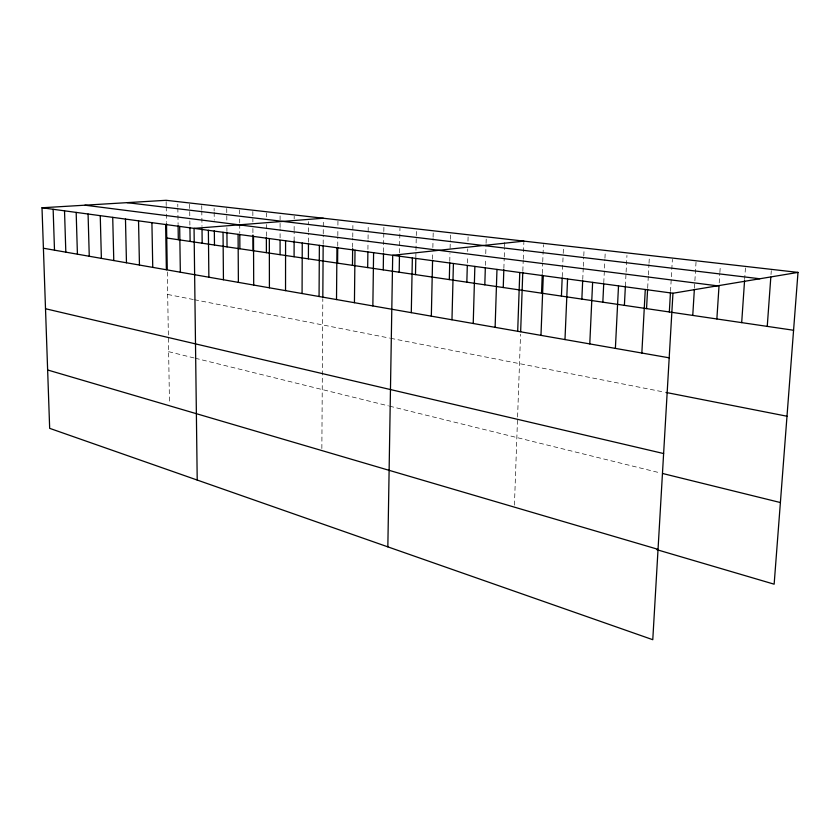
<?xml version="1.0" encoding="UTF-8"?>
<svg xmlns="http://www.w3.org/2000/svg" width="840" height="840" viewBox="0 0 840 840"><rect width="100%" height="100%" fill="white"/><g stroke="black" fill="none" stroke-linecap="round" stroke-linejoin="round"><path stroke-width="0.63" stroke-dasharray="4.2 3.15" d="M280.088 237.867L280.088 228.816M280.088 227.525L280.088 221.056M280.088 219.765L280.088 215.891M294.126 241.059L294.147 231.903M294.147 230.601L294.157 224.059M294.168 218.831L294.179 216.216M308.48 242.183L308.522 233.216M308.522 231.934L308.564 221.676M321.856 448.539L322.812 298.746M323.169 244.157L323.221 235.084M323.232 233.793L323.327 219.534M337.743 246.109L337.817 236.943M337.827 235.631L337.88 230.391M337.921 225.152L337.953 221.214M352.663 247.328L352.758 238.329M352.769 237.048L352.905 224.185M367.92 249.365L368.036 240.261M368.056 238.97L368.235 224.658M383.523 251.979L383.817 232.816M383.828 231.536L383.911 226.433M399.525 252.829L399.956 228.27M415.832 257.618L416.356 231.472M432.6 259.067L432.747 252.641M432.863 247.496L433.062 238.497M433.094 237.206L433.209 232.06M449.768 261.366L449.957 253.565M450.093 248.357L450.282 240.555M450.314 239.253L450.45 234.045M467.376 262.952L467.555 256.547M467.691 251.412L467.765 248.85M467.975 241.164L468.122 236.04M485.405 265.356L485.604 258.877M485.762 253.691L486.034 244.608M486.077 243.316L486.234 238.13M503.874 268.349L504.21 258.122M504.252 256.841L504.546 247.895M504.588 246.614L504.808 240.23M514.427 505.155L520.558 334.226M522.837 270.889L523.205 260.536M523.257 259.245L523.856 242.414M542.294 273.504L542.692 263.014M542.745 261.702L543.407 244.661M562.233 276.685L563.157 254.698M563.21 253.407L563.43 248.231M582.74 279.437L583.264 267.645M583.327 266.343L583.737 257.166M583.79 255.853L584.083 249.312M603.771 282.765L604.884 259.476M604.947 258.174L605.262 251.706M625.38 286.167L626.031 273.368M626.094 272.087L626.945 255.454M647.682 287.868L648.312 276.192M648.385 274.901L648.952 264.526M649.026 263.225L649.373 256.746M670.52 291.438L672.378 259.361M694.439 288.099L696.034 262.08M719.208 282.881L719.796 273.861M719.88 272.57L720.3 266.133M744.65 279.489L745.458 267.719M771.005 274.544L771.288 270.659M167.674 294.462L193.263 299.492M194.46 299.733L389.498 338.079M390.716 338.32L664.692 392.185M168.63 351.666L194.019 357.935M195.206 358.218L388.385 405.867M389.582 406.161L660.02 472.857M166.142 201.6L166.204 205.496M166.226 206.797L166.488 222.401M167.307 271.981L169.491 403.683M177.786 204.162L177.817 206.703M177.839 207.974L178.091 224.469M189.63 204.257L189.787 215.796M189.851 220.93L189.913 226.054M201.747 205.653L201.789 209.538M201.799 210.84L201.978 226.38M214.127 208.383L214.148 211.008M214.168 212.31L214.242 220.164M226.748 208.488L226.842 221.288M226.895 227.682L226.926 231.525M239.652 209.979L239.673 213.853M239.704 219.03L239.726 222.905M239.736 224.196L239.789 233.247M252.84 211.502L252.882 221.949M252.903 228.48L252.924 233.709M266.312 213.003L266.322 216.846M266.333 224.522L266.353 236.04"/><path stroke-width="1.26" d="M280.088 254.678L280.088 240.46M285.537 290.63L285.579 240.776M294.084 256.746L294.126 241.059M302.075 293.528L302.253 243.033M308.406 258.846L308.469 243.474M319.064 296.51L319.368 245.353M322.822 297.486L323.159 245.448M336.514 299.565L336.945 247.727M337.596 263.141L337.733 247.422M352.464 265.335L352.643 248.619M354.438 302.694L355.016 250.184M367.679 267.572L367.878 251.969M372.855 305.928L373.601 252.693M383.25 269.861L383.502 253.26M387.839 546.861L392.7 255.287L523.908 241.122M399.179 272.213L399.473 255.413M411.285 312.659L412.356 257.943M415.485 274.606L415.8 258.92M431.33 316.166L432.569 260.348M449.306 279.584L449.726 262.668M451.973 319.778L453.411 263.508M466.841 282.167L467.303 265.514M473.225 323.505L474.863 266.416M484.817 284.812L485.32 267.95M495.117 327.338L496.976 269.409M503.244 287.522L503.832 269.63M517.692 331.286L519.771 272.496M520.653 331.653L522.784 272.181M541.527 293.16L542.241 274.806M540.971 335.37L543.291 275.688M561.425 296.09L562.18 277.977M564.984 339.57L567.567 278.975M581.857 299.093L582.676 280.749M589.775 343.917L592.62 282.366M602.837 302.18L603.708 284.067M615.384 348.401L618.513 285.873M624.393 305.351L625.38 286.167M641.844 353.031L645.278 289.495M646.548 308.616L647.609 289.159M669.333 311.966L670.446 292.719M798 272.401L672.956 293.244L652.775 639.702L49.665 428.348L42 207.774L166.121 200.298L798 272.401L774.144 584.188L656.838 549.675M692.759 315.42L694.355 289.401M716.867 318.969L719.05 285.464M741.689 322.613L744.555 280.791M767.246 326.382L770.816 277.137M323.327 218.232L194.05 228.375L197.211 480.06M127.103 202.65L759.822 278.764M84.956 205.191L717.433 285.831M42 207.774L672.956 293.244M166.74 238.004L793.569 330.256M43.407 248.231L669.197 357.819M665.973 392.438L786.996 416.231M45.507 308.742L663.621 453.548M662.55 473.477L780.392 502.541M47.628 369.978L658.035 549.35M53.141 209.286L54.495 250.173M64.523 210.829L65.825 252.158M76.167 212.405L77.417 254.184M88.074 214.022L89.261 256.252M100.254 215.67L101.377 258.384M112.718 217.361L113.778 260.547M125.475 219.083L126.462 262.773M138.537 220.857L139.451 265.052M151.914 222.663L152.754 267.382M166.509 223.703L167.265 269.472M165.617 224.522L166.373 269.766M179.666 226.422L180.338 272.213M178.101 225.74L178.311 239.704M189.934 227.335L190.124 241.437M208.373 230.317L208.866 277.2M202.01 228.963L202.178 243.212M214.337 230.633L214.473 245.028M226.936 232.806L227.041 246.876M223.041 232.302L223.44 279.752M239.799 234.539L239.883 248.766M238.088 234.339L238.382 282.377M253.512 236.428L253.701 285.054M252.934 235.011L252.987 250.698M266.364 237.31L266.396 252.662M269.336 238.571L269.409 287.805"/></g></svg>
